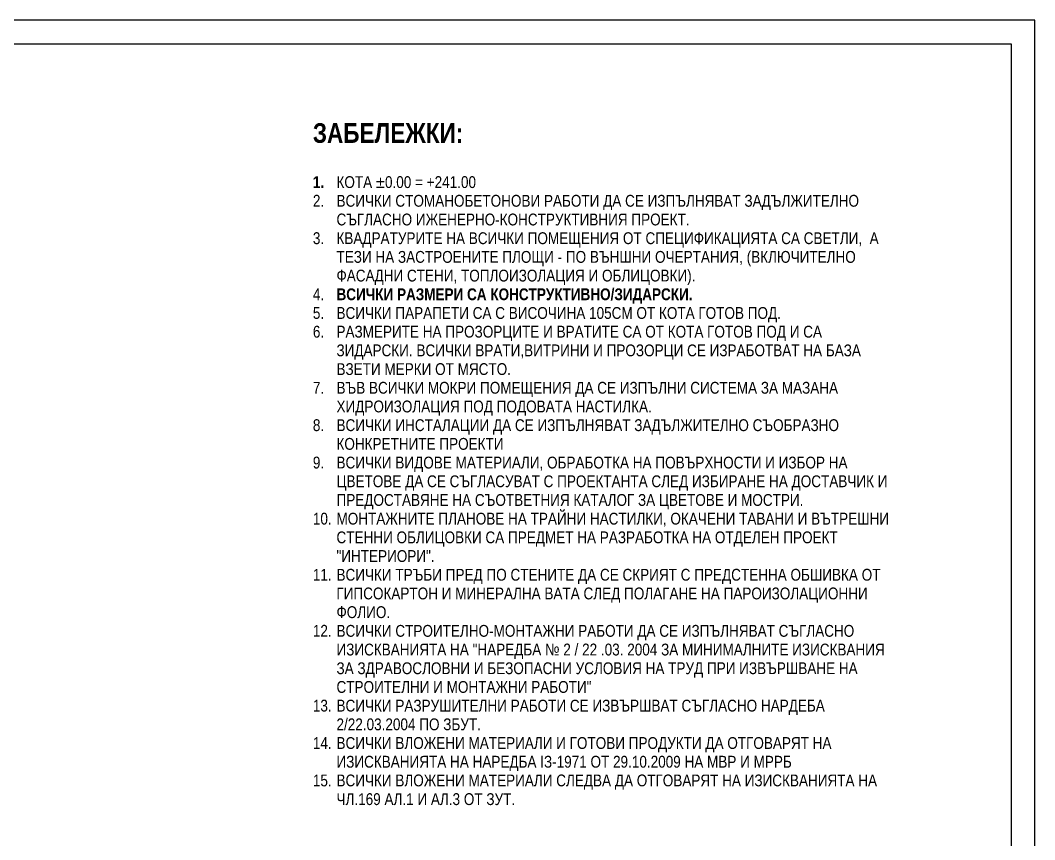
# Model space of a CAD drawing. Header units: centimetres. Extents: x 0 to 25250, y 0 to 2250.
# Drawn here: x 8556 to 9200, y 1580 to 2100 of the extents above; entities that cross this region are included whole.
import ezdxf

# ---------------------------------------------------------------- set-up
doc = ezdxf.new("R2010")
doc.units = ezdxf.units.CM
doc.layers.add('G-ANNO-TEXT', color=7, linetype='Continuous', lineweight=9)
doc.layers.add('G-ANNO-TTLB', color=7, linetype='Continuous', lineweight=9)
doc.styles.add('19-View-3$0$Arial Narrow', font='ARIALN.TTF', dxfattribs={"height": 7.5})
doc.styles.add('19-View-3$0$Arial Narrow_1', font='ARIALN.TTF', dxfattribs={"height": 12.5})

# ---------------------------------------------------------------- blocks, each defined once
blk = doc.blocks.new('TEC_ОФИЦИАЛНА РАМКА - TEC_ОФИЦИАЛНА РАМКА-2548456-СГРАДА ТИП III - ПЛАН ПОКРИВ')
at = {"layer": 'G-ANNO-TTLB'}
for p, q in [((41.621, 37.554), (-18.379, 37.554)), ((41.621, -4.446), (41.621, 37.554)), ((-16.129, 37.254), (41.321, 37.254)), ((41.321, 37.254), (41.321, -4.146))]:
    blk.add_line(p, q, dxfattribs=at)

msp = doc.modelspace()

# ---------------------------------------------------------------- block references
at = {"layer": 'G-ANNO-TTLB', "xscale": 49.99999999999999, "yscale": 49.99999999999999, "zscale": 49.99999999999999}
msp.add_blockref('TEC_ОФИЦИАЛНА РАМКА - TEC_ОФИЦИАЛНА РАМКА-2548456-СГРАДА ТИП III - ПЛАН ПОКРИВ', (7118.96, 222.31), dxfattribs=at)

# ---------------------------------------------------------------- next in the draw order: texts
at = {"layer": 'G-ANNO-TEXT', "attachment_point": 1, "line_spacing_factor": 0.949189}
for s, insert, char_height, width, style in [('\\pt5,10,15,20,25,30,35,40,45,50,55,60,65,70,75,80,85,90,95,100,105,110,115,120,125,130,135,140,145,150,155,160;{\\fArial Narrow|b1|i0|c204|p34;ЗАБЕЛЕЖКИ:}', (8741.51, 2034.72), 12.5, 96.859, '19-View-3$0$Arial Narrow_1'), ('\\pt15,30,45,60,75,90,105,120,135,150,165,180,195,210,225,240,255,270,285,300,315,330,345,360,375,390,405,420,435,450,465,480;{\\fArial Narrow|b1|i0|c204|p34;\\L\\P\\pi-15,l15;\\l1.^I\\fArial Narrow|b0|i0|c204|p34;КОТА ±0.00 = +241.00\\P2.^IВСИЧКИ СТОМАНОБЕТОНОВИ РАБОТИ ДА СЕ ИЗПЪЛНЯВАТ ЗАДЪЛЖИТЕЛНО СЪГЛАСНО ИЖЕНЕРНО-КОНСТРУКТИВНИЯ ПРОЕКТ.\\P3.^IКВАДРАТУРИТЕ НА ВСИЧКИ ПОМЕЩЕНИЯ ОТ СПЕЦИФИКАЦИЯТА СА СВЕТЛИ,  А ТЕЗИ НА ЗАСТРОЕНИТЕ ПЛОЩИ - ПО ВЪНШНИ ОЧЕРТАНИЯ, (ВКЛЮЧИТЕЛНО ФАСАДНИ СТЕНИ, ТОПЛОИЗОЛАЦИЯ И ОБЛИЦОВКИ). \\P4.^I\\fArial Narrow|b1|i0|c204|p34;ВСИЧКИ РАЗМЕРИ СА КОНСТРУКТИВНО/ЗИДАРСКИ.\\fArial Narrow|b0|i0|c204|p34;\\P5.^IВСИЧКИ ПАРАПЕТИ СА С ВИСОЧИНА 105СМ ОТ КОТА ГОТОВ ПОД.\\P6.^IРАЗМЕРИТЕ НА ПРОЗОРЦИТЕ И ВРАТИТЕ СА ОТ КОТА ГОТОВ ПОД И СА ЗИДАРСКИ. ВСИЧКИ ВРАТИ,ВИТРИНИ И ПРОЗОРЦИ СЕ ИЗРАБОТВАТ НА БАЗА ВЗЕТИ МЕРКИ ОТ МЯСТО. \\P7.^IВЪВ ВСИЧКИ МОКРИ ПОМЕЩЕНИЯ ДА СЕ ИЗПЪЛНИ СИСТЕМА ЗА МАЗАНА ХИДРОИЗОЛАЦИЯ ПОД ПОДОВАТА НАСТИЛКА.\\P8.^IВСИЧКИ ИНСТАЛАЦИИ ДА СЕ ИЗПЪЛНЯВАТ ЗАДЪЛЖИТЕЛНО СЪОБРАЗНО КОНКРЕТНИТЕ ПРОЕКТИ\\P9.^IВСИЧКИ ВИДОВЕ МАТЕРИАЛИ, ОБРАБОТКА НА ПОВЪРХНОСТИ И ИЗБОР НА ЦВЕТОВЕ ДА СЕ СЪГЛАСУВАТ С ПРОЕКТАНТА СЛЕД ИЗБИРАНЕ НА ДОСТАВЧИК И ПРЕДОСТАВЯНЕ НА СЪОТВЕТНИЯ КАТАЛОГ ЗА ЦВЕТОВЕ И МОСТРИ. \\P10.^IМОНТАЖНИТЕ ПЛАНОВЕ НА ТРАЙНИ НАСТИЛКИ, ОКАЧЕНИ ТАВАНИ И ВЪТРЕШНИ СТЕННИ ОБЛИЦОВКИ СА ПРЕДМЕТ НА РАЗРАБОТКА НА ОТДЕЛЕН ПРОЕКТ "ИНТЕРИОРИ".  \\P11.^IВСИЧКИ ТРЪБИ ПРЕД ПО СТЕНИТЕ ДА СЕ СКРИЯТ С ПРЕДСТЕННА ОБШИВКА ОТ ГИПСОКАРТОН И МИНЕРАЛНА ВАТА СЛЕД ПОЛАГАНЕ НА ПАРОИЗОЛАЦИОННИ ФОЛИО.\\P12.^IВСИЧКИ СТРОИТЕЛНО-МОНТАЖНИ РАБОТИ ДА СЕ ИЗПЪЛНЯВАТ СЪГЛАСНО ИЗИСКВАНИЯТА НА "НАРЕДБА № 2 / 22 .03. 2004 ЗА МИНИМАЛНИТЕ ИЗИСКВАНИЯ ЗА ЗДРАВОСЛОВНИ И БЕЗОПАСНИ УСЛОВИЯ НА ТРУД ПРИ ИЗВЪРШВАНЕ НА СТРОИТЕЛНИ И МОНТАЖНИ РАБОТИ"\\P13.^IВСИЧКИ РАЗРУШИТЕЛНИ РАБОТИ СЕ ИЗВЪРШВАТ СЪГЛАСНО НАРДЕБА 2/22.03.2004 ПО ЗБУТ.\\P14.^IВСИЧКИ ВЛОЖЕНИ МАТЕРИАЛИ И ГОТОВИ ПРОДУКТИ ДА ОТГОВАРЯТ НА ИЗИСКВАНИЯТА НА НАРЕДБА IЗ-1971 ОТ 29.10.2009 НА МВР И МРРБ\\P15.^IВСИЧКИ ВЛОЖЕНИ МАТЕРИАЛИ СЛЕДВА ДА ОТГОВАРЯТ НА ИЗИСКВАНИЯТА НА ЧЛ.169 АЛ.1 И АЛ.3 ОТ ЗУТ.}', (8741.51, 2012.93), 7.5, 369.1, '19-View-3$0$Arial Narrow')]:
    msp.add_mtext(s, dxfattribs=dict(at, insert=insert, char_height=char_height, width=width, style=style))

doc.saveas('drawing.dxf')
